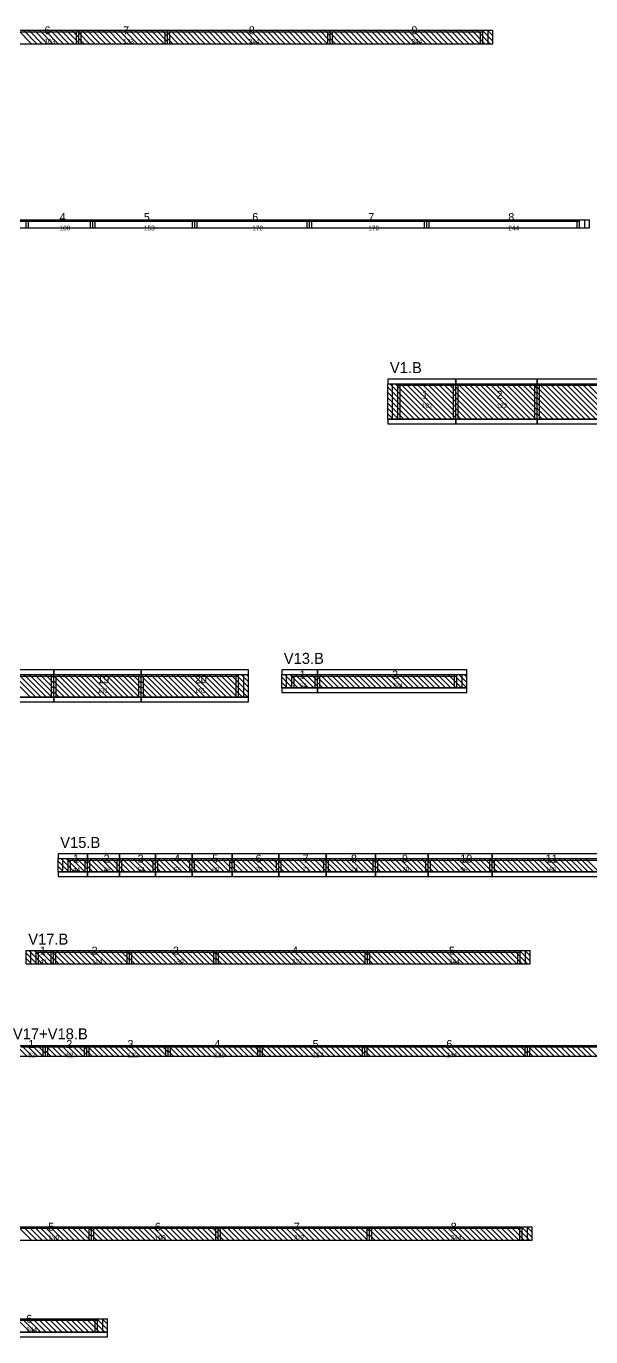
# Model space of a CAD drawing. Header units: metres. Extents: x -10 to 74425, y -2037 to 26.
# Drawn here: x 40614 to 41461, y -1981 to -16 of the extents above; entities that cross this region are included whole.
import ezdxf

# ---------------------------------------------------------------- set-up
doc = ezdxf.new("R2010")
doc.units = ezdxf.units.M
doc.layers.add('VIGAS', color=7, linetype='Continuous')

msp = doc.modelspace()

# ---------------------------------------------------------------- linework, layer by layer
at = {"layer": 'VIGAS'}
for p, q in [((40590.3, -22), (40693.2, -22)), ((40590.3, -24.2), (40693.2, -24.2)), ((40622.3, -42), (40602.3, -22)), ((40630.3, -42), (40610.3, -22)), ((40638.3, -42), (40618.3, -22)), ((40646.3, -42), (40626.3, -22)), ((40654.3, -42), (40634.3, -22)), ((40662.3, -42), (40642.3, -22)), ((40670.3, -42), (40650.3, -22)), ((40678.3, -42), (40658.3, -22)), ((40686.3, -42), (40666.3, -22)), ((40693.2, -40.9), (40674.3, -22)), ((40693.2, -32.9), (40682.3, -22)), ((40689.7, -42), (40689.7, -24.2)), ((40693.2, -24.9), (40690.3, -22)), ((40693.2, -42), (40693.2, -22)), ((40693.2, -42), (40693.2, -22)), ((40693.2, -22), (40826.2, -22)), ((40693.2, -42), (40693.2, -22)), ((40693.2, -42), (40693.2, -22)), ((40693.2, -42), (40693.2, -22)), ((40693.2, -24.2), (40826.2, -24.2)), ((40709.2, -42), (40693.2, -26)), ((40701.2, -42), (40693.2, -34)), ((40696.7, -42), (40696.7, -24.2)), ((40717.2, -42), (40697.2, -22)), ((40725.2, -42), (40705.2, -22)), ((40733.2, -42), (40713.2, -22)), ((40741.2, -42), (40721.2, -22)), ((40749.2, -42), (40729.2, -22)), ((40757.2, -42), (40737.2, -22)), ((40765.2, -42), (40745.2, -22)), ((40773.2, -42), (40753.2, -22)), ((40781.2, -42), (40761.2, -22)), ((40789.2, -42), (40769.2, -22)), ((40797.2, -42), (40777.2, -22)), ((40805.2, -42), (40785.2, -22)), ((40813.2, -42), (40793.2, -22)), ((40821.2, -42), (40801.2, -22)), ((40826.2, -39), (40809.2, -22)), ((40826.2, -31), (40817.2, -22)), ((40822.7, -42), (40822.7, -24.2)), ((40826.2, -23), (40825.2, -22)), ((40826.2, -42), (40826.2, -22)), ((40826.2, -42), (40826.2, -22)), ((40826.2, -22), (41070.2, -22)), ((40826.2, -42), (40826.2, -22)), ((40826.2, -42), (40826.2, -22)), ((40826.2, -42), (40826.2, -22)), ((40826.2, -24.2), (41070.2, -24.2)), ((40842.2, -42), (40826.2, -26)), ((40834.2, -42), (40826.2, -34)), ((40829.7, -42), (40829.7, -24.2)), ((40850.2, -42), (40830.2, -22)), ((40858.2, -42), (40838.2, -22)), ((40866.2, -42), (40846.2, -22)), ((40874.2, -42), (40854.2, -22)), ((40882.2, -42), (40862.2, -22)), ((40890.2, -42), (40870.2, -22)), ((40898.2, -42), (40878.2, -22)), ((40906.2, -42), (40886.2, -22)), ((40914.2, -42), (40894.2, -22)), ((40922.2, -42), (40902.2, -22)), ((40930.2, -42), (40910.2, -22)), ((40938.2, -42), (40918.2, -22)), ((40946.2, -42), (40926.2, -22)), ((40954.2, -42), (40934.2, -22)), ((40962.2, -42), (40942.2, -22)), ((40970.2, -42), (40950.2, -22)), ((40978.2, -42), (40958.2, -22)), ((40986.2, -42), (40966.2, -22)), ((40994.2, -42), (40974.2, -22)), ((41002.2, -42), (40982.2, -22)), ((41010.2, -42), (40990.2, -22)), ((41018.2, -42), (40998.2, -22)), ((41026.2, -42), (41006.2, -22)), ((41034.2, -42), (41014.2, -22)), ((41042.2, -42), (41022.2, -22)), ((41050.2, -42), (41030.2, -22)), ((41058.2, -42), (41038.2, -22)), ((41066.2, -42), (41046.2, -22)), ((41070.2, -38), (41054.2, -22)), ((41070.2, -30), (41062.2, -22)), ((41066.7, -42), (41066.7, -24.2)), ((41070.2, -42), (41070.2, -22)), ((41070.2, -42), (41070.2, -22)), ((41070.2, -22), (41314.2, -22)), ((41070.2, -42), (41070.2, -22)), ((41070.2, -42), (41070.2, -22)), ((41070.2, -42), (41070.2, -22)), ((41070.2, -22), (41070.2, -22)), ((41070.2, -24.2), (41299.2, -24.2)), ((41086.2, -42), (41070.2, -26)), ((41078.2, -42), (41070.2, -34)), ((41073.7, -42), (41073.7, -24.2)), ((41094.2, -42), (41074.2, -22)), ((41102.2, -42), (41082.2, -22)), ((41110.2, -42), (41090.2, -22)), ((41118.2, -42), (41098.2, -22)), ((41126.2, -42), (41106.2, -22)), ((41134.2, -42), (41114.2, -22)), ((41142.2, -42), (41122.2, -22)), ((41150.2, -42), (41130.2, -22)), ((41158.2, -42), (41138.2, -22)), ((41166.2, -42), (41146.2, -22)), ((41174.2, -42), (41154.2, -22)), ((41182.2, -42), (41162.2, -22)), ((41190.2, -42), (41170.2, -22)), ((41198.2, -42), (41178.2, -22)), ((41206.2, -42), (41186.2, -22)), ((41214.2, -42), (41194.2, -22)), ((41222.2, -42), (41202.2, -22)), ((41230.2, -42), (41210.2, -22)), ((41238.2, -42), (41218.2, -22)), ((41246.2, -42), (41226.2, -22)), ((41254.2, -42), (41234.2, -22)), ((41262.2, -42), (41242.2, -22)), ((41270.2, -42), (41250.2, -22)), ((41278.2, -42), (41258.2, -22)), ((41286.2, -42), (41266.2, -22)), ((41294.2, -42), (41274.2, -22)), ((41302.2, -42), (41282.2, -22)), ((41310.2, -42), (41290.2, -22)), ((41295.7, -42), (41295.7, -24.2)), ((41314.2, -38), (41298.2, -22)), ((41299.2, -42), (41299.2, -22)), ((41314.2, -30), (41306.2, -22)), ((41307.2, -42), (41307.2, -22)), ((41314.2, -42), (41314.2, -22)), ((41314.2, -22), (41314.2, -22)), ((40590.3, -42), (40693.2, -42)), ((40689.7, -42), (40693.2, -42)), ((40693.2, -42), (40826.2, -42)), ((40693.2, -42), (40696.7, -42)), ((40693.2, -42), (40693.2, -42)), ((40822.7, -42), (40826.2, -42)), ((40826.2, -42), (41070.2, -42)), ((40826.2, -42), (40829.7, -42)), ((40826.2, -42), (40826.2, -42)), ((41066.7, -42), (41070.2, -42)), ((41070.2, -42), (41314.2, -42)), ((41070.2, -42), (41073.7, -42)), ((41070.2, -42), (41070.2, -42)), ((41295.7, -42), (41299.2, -42)), ((40526.4, -306), (40614.4, -306)), ((40526.4, -308.2), (40614.4, -308.2)), ((40614.4, -318), (40614.4, -306)), ((40614.4, -318), (40614.4, -306)), ((40614.4, -306), (40714.4, -306)), ((40614.4, -318), (40614.4, -306)), ((40614.4, -318), (40614.4, -306)), ((40614.4, -318), (40614.4, -306)), ((40614.4, -308.2), (40714.4, -308.2)), ((40617.9, -318), (40617.9, -308.2)), ((40710.9, -318), (40710.9, -308.2)), ((40714.4, -318), (40714.4, -306)), ((40714.4, -318), (40714.4, -306)), ((40714.4, -306), (40867.4, -306)), ((40714.4, -318), (40714.4, -306)), ((40714.4, -318), (40714.4, -306)), ((40714.4, -318), (40714.4, -306)), ((40714.4, -308.2), (40867.4, -308.2)), ((40717.9, -318), (40717.9, -308.2)), ((40863.9, -318), (40863.9, -308.2)), ((40867.4, -318), (40867.4, -306)), ((40867.4, -318), (40867.4, -306)), ((40867.4, -306), (41039.4, -306)), ((40867.4, -318), (40867.4, -306)), ((40867.4, -318), (40867.4, -306)), ((40867.4, -318), (40867.4, -306)), ((40867.4, -308.2), (41039.4, -308.2)), ((40870.9, -318), (40870.9, -308.2)), ((41035.9, -318), (41035.9, -308.2)), ((41039.4, -318), (41039.4, -306)), ((41039.4, -318), (41039.4, -306)), ((41039.4, -306), (41215.4, -306)), ((41039.4, -318), (41039.4, -306)), ((41039.4, -318), (41039.4, -306)), ((41039.4, -318), (41039.4, -306)), ((41039.4, -308.2), (41215.4, -308.2)), ((41042.9, -318), (41042.9, -308.2)), ((41211.9, -318), (41211.9, -308.2)), ((41215.4, -318), (41215.4, -306)), ((41215.4, -318), (41215.4, -306)), ((41215.4, -306), (41459.4, -306)), ((41215.4, -318), (41215.4, -306)), ((41215.4, -318), (41215.4, -306)), ((41215.4, -318), (41215.4, -306)), ((41215.4, -308.2), (41444.4, -308.2)), ((41218.9, -318), (41218.9, -308.2)), ((41440.9, -318), (41440.9, -308.2)), ((41444.4, -318), (41444.4, -306)), ((41452.4, -318), (41452.4, -306)), ((41459.4, -318), (41459.4, -306)), ((40526.4, -318), (40614.4, -318)), ((40610.9, -318), (40614.4, -318)), ((40614.4, -318), (40714.4, -318)), ((40614.4, -318), (40617.9, -318)), ((40710.9, -318), (40714.4, -318)), ((40714.4, -318), (40867.4, -318)), ((40714.4, -318), (40717.9, -318)), ((40863.9, -318), (40867.4, -318)), ((40867.4, -318), (41039.4, -318)), ((40867.4, -318), (40870.9, -318)), ((41035.9, -318), (41039.4, -318)), ((41039.4, -318), (41215.4, -318)), ((41039.4, -318), (41042.9, -318)), ((41211.9, -318), (41215.4, -318)), ((41215.4, -318), (41459.4, -318)), ((41215.4, -318), (41218.9, -318)), ((41440.9, -318), (41444.4, -318)), ((41156.8, -552), (41258.8, -552)), ((41156.8, -605), (41156.8, -552)), ((41204.8, -605), (41156.8, -557)), ((41196.8, -605), (41156.8, -565)), ((41212.8, -605), (41159.8, -552)), ((41163.8, -605), (41163.8, -552)), ((41220.8, -605), (41167.8, -552)), ((41171.8, -605), (41171.8, -552)), ((41171.8, -554.2), (41258.8, -554.2)), ((41175.3, -605), (41175.3, -554.2)), ((41228.8, -605), (41175.8, -552)), ((41236.8, -605), (41183.8, -552)), ((41244.8, -605), (41191.8, -552)), ((41252.8, -605), (41199.8, -552)), ((41258.8, -603), (41207.8, -552)), ((41258.8, -595), (41215.8, -552)), ((41258.8, -587), (41223.8, -552)), ((41258.8, -579), (41231.8, -552)), ((41258.8, -571), (41239.8, -552)), ((41258.8, -563), (41247.8, -552)), ((41255.3, -605), (41255.3, -554.2)), ((41258.8, -555), (41255.8, -552)), ((41258.8, -605), (41258.8, -552)), ((41258.8, -605), (41258.8, -552)), ((41258.8, -552), (41380.8, -552)), ((41258.8, -605), (41258.8, -552)), ((41258.8, -605), (41258.8, -552)), ((41258.8, -605), (41258.8, -552)), ((41258.8, -554.2), (41380.8, -554.2)), ((41306.8, -605), (41258.8, -557)), ((41298.8, -605), (41258.8, -565)), ((41314.8, -605), (41261.8, -552)), ((41262.3, -605), (41262.3, -554.2)), ((41322.8, -605), (41269.8, -552)), ((41330.8, -605), (41277.8, -552)), ((41338.8, -605), (41285.8, -552)), ((41346.8, -605), (41293.8, -552)), ((41354.8, -605), (41301.8, -552)), ((41362.8, -605), (41309.8, -552)), ((41370.8, -605), (41317.8, -552)), ((41378.8, -605), (41325.8, -552)), ((41380.8, -599), (41333.8, -552)), ((41380.8, -591), (41341.8, -552)), ((41380.8, -583), (41349.8, -552)), ((41380.8, -575), (41357.8, -552)), ((41380.8, -567), (41365.8, -552)), ((41380.8, -559), (41373.8, -552)), ((41377.3, -605), (41377.3, -554.2)), ((41380.8, -605), (41380.8, -552)), ((41380.8, -605), (41380.8, -552)), ((41380.8, -552), (41600.8, -552)), ((41380.8, -605), (41380.8, -552)), ((41380.8, -605), (41380.8, -552)), ((41380.8, -605), (41380.8, -552)), ((41380.8, -554.2), (41600.8, -554.2)), ((41428.8, -605), (41380.8, -557)), ((41420.8, -605), (41380.8, -565)), ((41436.8, -605), (41383.8, -552)), ((41384.3, -605), (41384.3, -554.2)), ((41444.8, -605), (41391.8, -552)), ((41452.8, -605), (41399.8, -552)), ((41460.8, -605), (41407.8, -552)), ((41468.8, -605), (41415.8, -552)), ((41476.8, -605), (41423.8, -552)), ((41484.8, -605), (41431.8, -552)), ((41492.8, -605), (41439.8, -552)), ((41500.8, -605), (41447.8, -552)), ((41508.8, -605), (41455.8, -552)), ((41188.8, -605), (41156.8, -573)), ((41180.8, -605), (41156.8, -581)), ((41172.8, -605), (41156.8, -589)), ((41290.8, -605), (41258.8, -573)), ((41282.8, -605), (41258.8, -581)), ((41274.8, -605), (41258.8, -589)), ((41412.8, -605), (41380.8, -573)), ((41404.8, -605), (41380.8, -581)), ((41396.8, -605), (41380.8, -589)), ((41164.8, -605), (41156.8, -597)), ((41156.8, -605), (41258.8, -605)), ((41156.8, -605), (41156.8, -605)), ((41171.8, -605), (41175.3, -605)), ((41255.3, -605), (41258.8, -605)), ((41266.8, -605), (41258.8, -597)), ((41258.8, -605), (41380.8, -605)), ((41258.8, -605), (41262.3, -605)), ((41258.8, -605), (41258.8, -605)), ((41377.3, -605), (41380.8, -605)), ((41388.8, -605), (41380.8, -597)), ((41380.8, -605), (41600.8, -605)), ((41380.8, -605), (41384.3, -605)), ((41380.8, -605), (41380.8, -605)), ((40524.7, -988), (40655.7, -988)), ((40524.7, -990.2), (40655.7, -990.2)), ((40620.7, -1022), (40586.7, -988)), ((40628.7, -1022), (40594.7, -988)), ((40636.7, -1022), (40602.7, -988)), ((40644.7, -1022), (40610.7, -988)), ((40652.7, -1022), (40618.7, -988)), ((40655.7, -1017), (40626.7, -988)), ((40655.7, -1009), (40634.7, -988)), ((40655.7, -1001), (40642.7, -988)), ((40655.7, -993), (40650.7, -988)), ((40652.2, -1022), (40652.2, -990.2)), ((40655.7, -1022), (40655.7, -988)), ((40655.7, -1022), (40655.7, -988)), ((40655.7, -988), (40786.7, -988)), ((40655.7, -1022), (40655.7, -988)), ((40655.7, -1022), (40655.7, -988)), ((40655.7, -1022), (40655.7, -988)), ((40687.7, -1022), (40655.7, -990)), ((40655.7, -990.2), (40786.7, -990.2)), ((40679.7, -1022), (40655.7, -998)), ((40659.2, -1022), (40659.2, -990.2)), ((40695.7, -1022), (40661.7, -988)), ((40703.7, -1022), (40669.7, -988)), ((40711.7, -1022), (40677.7, -988)), ((40719.7, -1022), (40685.7, -988)), ((40727.7, -1022), (40693.7, -988)), ((40735.7, -1022), (40701.7, -988)), ((40743.7, -1022), (40709.7, -988)), ((40751.7, -1022), (40717.7, -988)), ((40759.7, -1022), (40725.7, -988)), ((40767.7, -1022), (40733.7, -988)), ((40775.7, -1022), (40741.7, -988)), ((40783.7, -1022), (40749.7, -988)), ((40786.7, -1017), (40757.7, -988)), ((40786.7, -1009), (40765.7, -988)), ((40786.7, -1001), (40773.7, -988)), ((40786.7, -993), (40781.7, -988)), ((40783.2, -1022), (40783.2, -990.2)), ((40786.7, -1022), (40786.7, -988)), ((40786.7, -1022), (40786.7, -988)), ((40786.7, -988), (40947.7, -988)), ((40786.7, -1022), (40786.7, -988)), ((40786.7, -1022), (40786.7, -988)), ((40786.7, -1022), (40786.7, -988)), ((40818.7, -1022), (40786.7, -990)), ((40786.7, -990.2), (40932.7, -990.2)), ((40810.7, -1022), (40786.7, -998)), ((40790.2, -1022), (40790.2, -990.2)), ((40826.7, -1022), (40792.7, -988)), ((40834.7, -1022), (40800.7, -988)), ((40842.7, -1022), (40808.7, -988)), ((40850.7, -1022), (40816.7, -988)), ((40858.7, -1022), (40824.7, -988)), ((40866.7, -1022), (40832.7, -988)), ((40874.7, -1022), (40840.7, -988)), ((40882.7, -1022), (40848.7, -988)), ((40890.7, -1022), (40856.7, -988)), ((40898.7, -1022), (40864.7, -988)), ((40906.7, -1022), (40872.7, -988)), ((40914.7, -1022), (40880.7, -988)), ((40922.7, -1022), (40888.7, -988)), ((40930.7, -1022), (40896.7, -988)), ((40938.7, -1022), (40904.7, -988)), ((40946.7, -1022), (40912.7, -988)), ((40947.7, -1015), (40920.7, -988)), ((40947.7, -1007), (40928.7, -988)), ((40929.2, -1022), (40929.2, -990.2)), ((40932.7, -1022), (40932.7, -988)), ((40947.7, -999), (40936.7, -988)), ((40940.7, -1022), (40940.7, -988)), ((40947.7, -991), (40944.7, -988)), ((40947.7, -1022), (40947.7, -988)), ((40997.7, -988), (41051.2, -988)), ((40997.7, -1008), (40997.7, -988)), ((41013.7, -1008), (40997.7, -992)), ((41005.7, -1008), (40997.7, -1000)), ((41021.7, -1008), (41001.7, -988)), ((41004.7, -1008), (41004.7, -988)), ((41029.7, -1008), (41009.7, -988)), ((41012.7, -1008), (41012.7, -988)), ((41012.7, -990.2), (41051.2, -990.2)), ((41016.2, -1008), (41016.2, -990.2)), ((41037.7, -1008), (41017.7, -988)), ((41045.7, -1008), (41025.7, -988)), ((41051.2, -1005.5), (41033.7, -988)), ((41051.2, -997.5), (41041.7, -988)), ((41047.7, -1008), (41047.7, -990.2)), ((41051.2, -989.5), (41049.7, -988)), ((41051.2, -1008), (41051.2, -988)), ((41051.2, -1008), (41051.2, -988)), ((41051.2, -988), (41275.2, -988)), ((41051.2, -1008), (41051.2, -988)), ((41051.2, -1008), (41051.2, -988)), ((41051.2, -1008), (41051.2, -988)), ((41051.2, -990.2), (41260.2, -990.2)), ((41067.2, -1008), (41051.2, -992)), ((41059.2, -1008), (41051.2, -1000)), ((41054.7, -1008), (41054.7, -990.2)), ((41075.2, -1008), (41055.2, -988)), ((41083.2, -1008), (41063.2, -988)), ((41091.2, -1008), (41071.2, -988)), ((41099.2, -1008), (41079.2, -988)), ((41107.2, -1008), (41087.2, -988)), ((41115.2, -1008), (41095.2, -988)), ((41123.2, -1008), (41103.2, -988)), ((41131.2, -1008), (41111.2, -988)), ((41139.2, -1008), (41119.2, -988)), ((41147.2, -1008), (41127.2, -988)), ((41155.2, -1008), (41135.2, -988)), ((41163.2, -1008), (41143.2, -988)), ((41171.2, -1008), (41151.2, -988)), ((41179.2, -1008), (41159.2, -988)), ((41187.2, -1008), (41167.2, -988)), ((41195.2, -1008), (41175.2, -988)), ((41203.2, -1008), (41183.2, -988)), ((41211.2, -1008), (41191.2, -988)), ((41219.2, -1008), (41199.2, -988)), ((41227.2, -1008), (41207.2, -988)), ((41235.2, -1008), (41215.2, -988)), ((41243.2, -1008), (41223.2, -988)), ((41251.2, -1008), (41231.2, -988)), ((41259.2, -1008), (41239.2, -988)), ((41267.2, -1008), (41247.2, -988)), ((41275.2, -1008), (41255.2, -988)), ((41256.7, -1008), (41256.7, -990.2)), ((41260.2, -1008), (41260.2, -988)), ((41275.2, -1000), (41263.2, -988)), ((41268.2, -1008), (41268.2, -988)), ((41275.2, -992), (41271.2, -988)), ((41275.2, -1008), (41275.2, -988)), ((40671.7, -1022), (40655.7, -1006)), ((40663.7, -1022), (40655.7, -1014)), ((40802.7, -1022), (40786.7, -1006)), ((40794.7, -1022), (40786.7, -1014)), ((40997.7, -1008), (41051.2, -1008)), ((40997.7, -1008), (40997.7, -1008)), ((41012.7, -1008), (41016.2, -1008)), ((41047.7, -1008), (41051.2, -1008)), ((41051.2, -1008), (41275.2, -1008)), ((41051.2, -1008), (41054.7, -1008)), ((41051.2, -1008), (41051.2, -1008)), ((41256.7, -1008), (41260.2, -1008)), ((40524.7, -1022), (40655.7, -1022)), ((40652.2, -1022), (40655.7, -1022)), ((40655.7, -1022), (40786.7, -1022)), ((40655.7, -1022), (40659.2, -1022)), ((40655.7, -1022), (40655.7, -1022)), ((40783.2, -1022), (40786.7, -1022)), ((40786.7, -1022), (40947.7, -1022)), ((40786.7, -1022), (40790.2, -1022)), ((40786.7, -1022), (40786.7, -1022)), ((40929.2, -1022), (40932.7, -1022)), ((40662.4, -1264), (40706.4, -1264)), ((40662.4, -1284), (40662.4, -1264)), ((40678.4, -1284), (40662.4, -1268)), ((40670.4, -1284), (40662.4, -1276)), ((40686.4, -1284), (40666.4, -1264)), ((40669.4, -1284), (40669.4, -1264)), ((40694.4, -1284), (40674.4, -1264)), ((40677.4, -1284), (40677.4, -1264)), ((40677.4, -1266.2), (40706.4, -1266.2)), ((40680.9, -1284), (40680.9, -1266.2)), ((40702.4, -1284), (40682.4, -1264)), ((40706.4, -1280), (40690.4, -1264)), ((40706.4, -1272), (40698.4, -1264)), ((40702.9, -1284), (40702.9, -1266.2)), ((40706.4, -1284), (40706.4, -1264)), ((40706.4, -1284), (40706.4, -1264)), ((40706.4, -1264), (40754.4, -1264)), ((40706.4, -1284), (40706.4, -1264)), ((40706.4, -1284), (40706.4, -1264)), ((40706.4, -1284), (40706.4, -1264)), ((40706.4, -1264), (40706.4, -1264)), ((40706.4, -1266.2), (40754.4, -1266.2)), ((40722.4, -1284), (40706.4, -1268)), ((40714.4, -1284), (40706.4, -1276)), ((40709.9, -1284), (40709.9, -1266.2)), ((40730.4, -1284), (40710.4, -1264)), ((40738.4, -1284), (40718.4, -1264)), ((40746.4, -1284), (40726.4, -1264)), ((40754.4, -1284), (40734.4, -1264)), ((40754.4, -1276), (40742.4, -1264)), ((40754.4, -1268), (40750.4, -1264)), ((40750.9, -1284), (40750.9, -1266.2)), ((40754.4, -1284), (40754.4, -1264)), ((40754.4, -1284), (40754.4, -1264)), ((40754.4, -1264), (40808.4, -1264)), ((40754.4, -1284), (40754.4, -1264)), ((40754.4, -1284), (40754.4, -1264)), ((40754.4, -1284), (40754.4, -1264)), ((40754.4, -1266.2), (40808.4, -1266.2)), ((40770.4, -1284), (40754.4, -1268)), ((40762.4, -1284), (40754.4, -1276)), ((40757.9, -1284), (40757.9, -1266.2)), ((40778.4, -1284), (40758.4, -1264)), ((40786.4, -1284), (40766.4, -1264)), ((40794.4, -1284), (40774.4, -1264)), ((40802.4, -1284), (40782.4, -1264)), ((40808.4, -1282), (40790.4, -1264)), ((40808.4, -1274), (40798.4, -1264)), ((40804.9, -1284), (40804.9, -1266.2)), ((40808.4, -1266), (40806.4, -1264)), ((40808.4, -1284), (40808.4, -1264)), ((40808.4, -1284), (40808.4, -1264)), ((40808.4, -1264), (40863.4, -1264)), ((40808.4, -1284), (40808.4, -1264)), ((40808.4, -1284), (40808.4, -1264)), ((40808.4, -1284), (40808.4, -1264)), ((40808.4, -1266.2), (40863.4, -1266.2)), ((40824.4, -1284), (40808.4, -1268)), ((40816.4, -1284), (40808.4, -1276)), ((40811.9, -1284), (40811.9, -1266.2)), ((40832.4, -1284), (40812.4, -1264)), ((40840.4, -1284), (40820.4, -1264)), ((40848.4, -1284), (40828.4, -1264)), ((40856.4, -1284), (40836.4, -1264)), ((40863.4, -1283), (40844.4, -1264)), ((40863.4, -1275), (40852.4, -1264)), ((40859.9, -1284), (40859.9, -1266.2)), ((40863.4, -1267), (40860.4, -1264)), ((40863.4, -1284), (40863.4, -1264)), ((40863.4, -1284), (40863.4, -1264)), ((40863.4, -1264), (40923.4, -1264)), ((40863.4, -1284), (40863.4, -1264)), ((40863.4, -1284), (40863.4, -1264)), ((40863.4, -1284), (40863.4, -1264)), ((40863.4, -1266.2), (40923.4, -1266.2)), ((40879.4, -1284), (40863.4, -1268)), ((40871.4, -1284), (40863.4, -1276)), ((40866.9, -1284), (40866.9, -1266.2)), ((40887.4, -1284), (40867.4, -1264)), ((40895.4, -1284), (40875.4, -1264)), ((40903.4, -1284), (40883.4, -1264)), ((40911.4, -1284), (40891.4, -1264)), ((40919.4, -1284), (40899.4, -1264)), ((40923.4, -1280), (40907.4, -1264)), ((40923.4, -1272), (40915.4, -1264)), ((40919.9, -1284), (40919.9, -1266.2)), ((40923.4, -1284), (40923.4, -1264)), ((40923.4, -1284), (40923.4, -1264)), ((40923.4, -1264), (40993.4, -1264)), ((40923.4, -1284), (40923.4, -1264)), ((40923.4, -1284), (40923.4, -1264)), ((40923.4, -1284), (40923.4, -1264)), ((40923.4, -1264), (40923.4, -1264)), ((40923.4, -1266.2), (40993.4, -1266.2)), ((40939.4, -1284), (40923.4, -1268)), ((40931.4, -1284), (40923.4, -1276)), ((40926.9, -1284), (40926.9, -1266.2)), ((40947.4, -1284), (40927.4, -1264)), ((40955.4, -1284), (40935.4, -1264)), ((40963.4, -1284), (40943.4, -1264)), ((40971.4, -1284), (40951.4, -1264)), ((40979.4, -1284), (40959.4, -1264)), ((40987.4, -1284), (40967.4, -1264)), ((40993.4, -1282), (40975.4, -1264)), ((40993.4, -1274), (40983.4, -1264)), ((40989.9, -1284), (40989.9, -1266.2)), ((40993.4, -1266), (40991.4, -1264)), ((40993.4, -1284), (40993.4, -1264)), ((40993.4, -1284), (40993.4, -1264)), ((40993.4, -1264), (41064.4, -1264)), ((40993.4, -1284), (40993.4, -1264)), ((40993.4, -1284), (40993.4, -1264)), ((40993.4, -1284), (40993.4, -1264)), ((40993.4, -1266.2), (41064.4, -1266.2)), ((41009.4, -1284), (40993.4, -1268)), ((41001.4, -1284), (40993.4, -1276)), ((40996.9, -1284), (40996.9, -1266.2)), ((41017.4, -1284), (40997.4, -1264)), ((41025.4, -1284), (41005.4, -1264)), ((41033.4, -1284), (41013.4, -1264)), ((41041.4, -1284), (41021.4, -1264)), ((41049.4, -1284), (41029.4, -1264)), ((41057.4, -1284), (41037.4, -1264)), ((41064.4, -1283), (41045.4, -1264)), ((41064.4, -1275), (41053.4, -1264)), ((41060.9, -1284), (41060.9, -1266.2)), ((41064.4, -1267), (41061.4, -1264)), ((41064.4, -1284), (41064.4, -1264)), ((41064.4, -1284), (41064.4, -1264)), ((41064.4, -1264), (41138.4, -1264)), ((41064.4, -1284), (41064.4, -1264)), ((41064.4, -1284), (41064.4, -1264)), ((41064.4, -1284), (41064.4, -1264)), ((41064.4, -1266.2), (41138.4, -1266.2)), ((41080.4, -1284), (41064.4, -1268)), ((41072.4, -1284), (41064.4, -1276)), ((41067.9, -1284), (41067.9, -1266.2)), ((41088.4, -1284), (41068.4, -1264)), ((41096.4, -1284), (41076.4, -1264)), ((41104.4, -1284), (41084.4, -1264)), ((41112.4, -1284), (41092.4, -1264)), ((41120.4, -1284), (41100.4, -1264)), ((41128.4, -1284), (41108.4, -1264)), ((41136.4, -1284), (41116.4, -1264)), ((41138.4, -1278), (41124.4, -1264)), ((41138.4, -1270), (41132.4, -1264)), ((41134.9, -1284), (41134.9, -1266.2)), ((41138.4, -1284), (41138.4, -1264)), ((41138.4, -1284), (41138.4, -1264)), ((41138.4, -1264), (41217.4, -1264)), ((41138.4, -1284), (41138.4, -1264)), ((41138.4, -1284), (41138.4, -1264)), ((41138.4, -1284), (41138.4, -1264)), ((41138.4, -1266.2), (41217.4, -1266.2)), ((41154.4, -1284), (41138.4, -1268)), ((41146.4, -1284), (41138.4, -1276)), ((41141.9, -1284), (41141.9, -1266.2)), ((41162.4, -1284), (41142.4, -1264)), ((41170.4, -1284), (41150.4, -1264)), ((41178.4, -1284), (41158.4, -1264)), ((41186.4, -1284), (41166.4, -1264)), ((41194.4, -1284), (41174.4, -1264)), ((41202.4, -1284), (41182.4, -1264)), ((41210.4, -1284), (41190.4, -1264)), ((41217.4, -1283), (41198.4, -1264)), ((41217.4, -1275), (41206.4, -1264)), ((41213.9, -1284), (41213.9, -1266.2)), ((41217.4, -1267), (41214.4, -1264)), ((41217.4, -1284), (41217.4, -1264)), ((41217.4, -1284), (41217.4, -1264)), ((41217.4, -1264), (41313.4, -1264)), ((41217.4, -1284), (41217.4, -1264)), ((41217.4, -1284), (41217.4, -1264)), ((41217.4, -1284), (41217.4, -1264)), ((41217.4, -1266.2), (41313.4, -1266.2)), ((41233.4, -1284), (41217.4, -1268)), ((41225.4, -1284), (41217.4, -1276)), ((41220.9, -1284), (41220.9, -1266.2)), ((41241.4, -1284), (41221.4, -1264)), ((41249.4, -1284), (41229.4, -1264)), ((41257.4, -1284), (41237.4, -1264)), ((41265.4, -1284), (41245.4, -1264)), ((41273.4, -1284), (41253.4, -1264)), ((41281.4, -1284), (41261.4, -1264)), ((41289.4, -1284), (41269.4, -1264)), ((41297.4, -1284), (41277.4, -1264)), ((41305.4, -1284), (41285.4, -1264)), ((41313.4, -1284), (41293.4, -1264)), ((41313.4, -1276), (41301.4, -1264)), ((41313.4, -1268), (41309.4, -1264)), ((41309.9, -1284), (41309.9, -1266.2)), ((41313.4, -1284), (41313.4, -1264)), ((41313.4, -1284), (41313.4, -1264)), ((41313.4, -1264), (41473.4, -1264)), ((41313.4, -1284), (41313.4, -1264)), ((41313.4, -1284), (41313.4, -1264)), ((41313.4, -1284), (41313.4, -1264)), ((41313.4, -1266.2), (41473.4, -1266.2)), ((41329.4, -1284), (41313.4, -1268)), ((41321.4, -1284), (41313.4, -1276)), ((41316.9, -1284), (41316.9, -1266.2)), ((41337.4, -1284), (41317.4, -1264)), ((41345.4, -1284), (41325.4, -1264)), ((41353.4, -1284), (41333.4, -1264)), ((41361.4, -1284), (41341.4, -1264)), ((41369.4, -1284), (41349.4, -1264)), ((41377.4, -1284), (41357.4, -1264)), ((41385.4, -1284), (41365.4, -1264)), ((41393.4, -1284), (41373.4, -1264)), ((41401.4, -1284), (41381.4, -1264)), ((41409.4, -1284), (41389.4, -1264)), ((41417.4, -1284), (41397.4, -1264)), ((41425.4, -1284), (41405.4, -1264)), ((41433.4, -1284), (41413.4, -1264)), ((41441.4, -1284), (41421.4, -1264)), ((41449.4, -1284), (41429.4, -1264)), ((41457.4, -1284), (41437.4, -1264)), ((41465.4, -1284), (41445.4, -1264)), ((41473.4, -1284), (41453.4, -1264)), ((40662.4, -1284), (40706.4, -1284)), ((40662.4, -1284), (40662.4, -1284)), ((40677.4, -1284), (40680.9, -1284)), ((40702.9, -1284), (40706.4, -1284)), ((40706.4, -1284), (40754.4, -1284)), ((40706.4, -1284), (40709.9, -1284)), ((40706.4, -1284), (40706.4, -1284)), ((40750.9, -1284), (40754.4, -1284)), ((40754.4, -1284), (40808.4, -1284)), ((40754.4, -1284), (40757.9, -1284)), ((40754.4, -1284), (40754.4, -1284)), ((40804.9, -1284), (40808.4, -1284)), ((40808.4, -1284), (40863.4, -1284)), ((40808.4, -1284), (40811.9, -1284)), ((40808.4, -1284), (40808.4, -1284)), ((40859.9, -1284), (40863.4, -1284)), ((40863.4, -1284), (40923.4, -1284)), ((40863.4, -1284), (40866.9, -1284)), ((40863.4, -1284), (40863.4, -1284)), ((40919.9, -1284), (40923.4, -1284)), ((40923.4, -1284), (40993.4, -1284)), ((40923.4, -1284), (40926.9, -1284)), ((40923.4, -1284), (40923.4, -1284)), ((40989.9, -1284), (40993.4, -1284)), ((40993.4, -1284), (41064.4, -1284)), ((40993.4, -1284), (40996.9, -1284)), ((40993.4, -1284), (40993.4, -1284)), ((41060.9, -1284), (41064.4, -1284)), ((41064.4, -1284), (41138.4, -1284)), ((41064.4, -1284), (41067.9, -1284)), ((41064.4, -1284), (41064.4, -1284)), ((41134.9, -1284), (41138.4, -1284)), ((41138.4, -1284), (41217.4, -1284)), ((41138.4, -1284), (41141.9, -1284)), ((41138.4, -1284), (41138.4, -1284)), ((41213.9, -1284), (41217.4, -1284)), ((41217.4, -1284), (41313.4, -1284)), ((41217.4, -1284), (41220.9, -1284)), ((41217.4, -1284), (41217.4, -1284)), ((41309.9, -1284), (41313.4, -1284)), ((41313.4, -1284), (41473.4, -1284)), ((41313.4, -1284), (41316.9, -1284)), ((41313.4, -1284), (41313.4, -1284)), ((40614.4, -1402), (40655.4, -1402)), ((40614.4, -1422), (40614.4, -1402)), ((40630.4, -1422), (40614.4, -1406)), ((40622.4, -1422), (40614.4, -1414)), ((40638.4, -1422), (40618.4, -1402)), ((40621.4, -1422), (40621.4, -1402)), ((40646.4, -1422), (40626.4, -1402)), ((40629.4, -1422), (40629.4, -1402)), ((40629.4, -1404.2), (40655.4, -1404.2)), ((40632.9, -1422), (40632.9, -1404.2)), ((40654.4, -1422), (40634.4, -1402)), ((40655.4, -1415), (40642.4, -1402)), ((40655.4, -1407), (40650.4, -1402)), ((40651.9, -1422), (40651.9, -1404.2)), ((40655.4, -1422), (40655.4, -1402)), ((40655.4, -1422), (40655.4, -1402)), ((40655.4, -1402), (40769.4, -1402)), ((40655.4, -1422), (40655.4, -1402)), ((40655.4, -1422), (40655.4, -1402)), ((40655.4, -1422), (40655.4, -1402)), ((40655.4, -1404.2), (40769.4, -1404.2)), ((40671.4, -1422), (40655.4, -1406)), ((40663.4, -1422), (40655.4, -1414)), ((40658.9, -1422), (40658.9, -1404.2)), ((40679.4, -1422), (40659.4, -1402)), ((40687.4, -1422), (40667.4, -1402)), ((40695.4, -1422), (40675.4, -1402)), ((40703.4, -1422), (40683.4, -1402)), ((40711.4, -1422), (40691.4, -1402)), ((40719.4, -1422), (40699.4, -1402)), ((40727.4, -1422), (40707.4, -1402)), ((40735.4, -1422), (40715.4, -1402)), ((40743.4, -1422), (40723.4, -1402)), ((40751.4, -1422), (40731.4, -1402)), ((40759.4, -1422), (40739.4, -1402)), ((40767.4, -1422), (40747.4, -1402)), ((40769.4, -1416), (40755.4, -1402)), ((40769.4, -1408), (40763.4, -1402)), ((40765.9, -1422), (40765.9, -1404.2)), ((40769.4, -1422), (40769.4, -1402)), ((40769.4, -1422), (40769.4, -1402)), ((40769.4, -1402), (40899.4, -1402)), ((40769.4, -1422), (40769.4, -1402)), ((40769.4, -1422), (40769.4, -1402)), ((40769.4, -1422), (40769.4, -1402)), ((40769.4, -1404.2), (40899.4, -1404.2)), ((40785.4, -1422), (40769.4, -1406)), ((40777.4, -1422), (40769.4, -1414)), ((40772.9, -1422), (40772.9, -1404.2)), ((40793.4, -1422), (40773.4, -1402)), ((40801.4, -1422), (40781.4, -1402)), ((40809.4, -1422), (40789.4, -1402)), ((40817.4, -1422), (40797.4, -1402)), ((40825.4, -1422), (40805.4, -1402)), ((40833.4, -1422), (40813.4, -1402)), ((40841.4, -1422), (40821.4, -1402)), ((40849.4, -1422), (40829.4, -1402)), ((40857.4, -1422), (40837.4, -1402)), ((40865.4, -1422), (40845.4, -1402)), ((40873.4, -1422), (40853.4, -1402)), ((40881.4, -1422), (40861.4, -1402)), ((40889.4, -1422), (40869.4, -1402)), ((40897.4, -1422), (40877.4, -1402)), ((40899.4, -1416), (40885.4, -1402)), ((40899.4, -1408), (40893.4, -1402)), ((40895.9, -1422), (40895.9, -1404.2)), ((40899.4, -1422), (40899.4, -1402)), ((40899.4, -1422), (40899.4, -1402)), ((40899.4, -1402), (41126.4, -1402)), ((40899.4, -1422), (40899.4, -1402)), ((40899.4, -1422), (40899.4, -1402)), ((40899.4, -1422), (40899.4, -1402)), ((40899.4, -1404.2), (41126.4, -1404.2)), ((40915.4, -1422), (40899.4, -1406)), ((40907.4, -1422), (40899.4, -1414)), ((40902.9, -1422), (40902.9, -1404.2)), ((40923.4, -1422), (40903.4, -1402)), ((40931.4, -1422), (40911.4, -1402)), ((40939.4, -1422), (40919.4, -1402)), ((40947.4, -1422), (40927.4, -1402)), ((40955.4, -1422), (40935.4, -1402)), ((40963.4, -1422), (40943.4, -1402)), ((40971.4, -1422), (40951.4, -1402)), ((40979.4, -1422), (40959.4, -1402)), ((40987.4, -1422), (40967.4, -1402)), ((40995.4, -1422), (40975.4, -1402)), ((41003.4, -1422), (40983.4, -1402)), ((41011.4, -1422), (40991.4, -1402)), ((41019.4, -1422), (40999.4, -1402)), ((41027.4, -1422), (41007.4, -1402)), ((41035.4, -1422), (41015.4, -1402)), ((41043.4, -1422), (41023.4, -1402)), ((41051.4, -1422), (41031.4, -1402)), ((41059.4, -1422), (41039.4, -1402)), ((41067.4, -1422), (41047.4, -1402)), ((41075.4, -1422), (41055.4, -1402)), ((41083.4, -1422), (41063.4, -1402)), ((41091.4, -1422), (41071.4, -1402)), ((41099.4, -1422), (41079.4, -1402)), ((41107.4, -1422), (41087.4, -1402)), ((41115.4, -1422), (41095.4, -1402)), ((41123.4, -1422), (41103.4, -1402)), ((41126.4, -1417), (41111.4, -1402)), ((41126.4, -1409), (41119.4, -1402)), ((41122.9, -1422), (41122.9, -1404.2)), ((41126.4, -1422), (41126.4, -1402)), ((41126.4, -1422), (41126.4, -1402)), ((41126.4, -1402), (41370.4, -1402)), ((41126.4, -1422), (41126.4, -1402)), ((41126.4, -1422), (41126.4, -1402)), ((41126.4, -1422), (41126.4, -1402)), ((41126.4, -1404.2), (41355.4, -1404.2)), ((41142.4, -1422), (41126.4, -1406)), ((41134.4, -1422), (41126.4, -1414)), ((41129.9, -1422), (41129.9, -1404.2)), ((41150.4, -1422), (41130.4, -1402)), ((41158.4, -1422), (41138.4, -1402)), ((41166.4, -1422), (41146.4, -1402)), ((41174.4, -1422), (41154.4, -1402)), ((41182.4, -1422), (41162.4, -1402)), ((41190.4, -1422), (41170.4, -1402)), ((41198.4, -1422), (41178.4, -1402)), ((41206.4, -1422), (41186.4, -1402)), ((41214.4, -1422), (41194.4, -1402)), ((41222.4, -1422), (41202.4, -1402)), ((41230.4, -1422), (41210.4, -1402)), ((41238.4, -1422), (41218.4, -1402)), ((41246.4, -1422), (41226.4, -1402)), ((41254.4, -1422), (41234.4, -1402)), ((41262.4, -1422), (41242.4, -1402)), ((41270.4, -1422), (41250.4, -1402)), ((41278.4, -1422), (41258.4, -1402)), ((41286.4, -1422), (41266.4, -1402)), ((41294.4, -1422), (41274.4, -1402)), ((41302.4, -1422), (41282.4, -1402)), ((41310.4, -1422), (41290.4, -1402)), ((41318.4, -1422), (41298.4, -1402)), ((41326.4, -1422), (41306.4, -1402)), ((41334.4, -1422), (41314.4, -1402)), ((41342.4, -1422), (41322.4, -1402)), ((41350.4, -1422), (41330.4, -1402)), ((41358.4, -1422), (41338.4, -1402)), ((41366.4, -1422), (41346.4, -1402)), ((41351.9, -1422), (41351.9, -1404.2)), ((41370.4, -1418), (41354.4, -1402)), ((41355.4, -1422), (41355.4, -1402)), ((41370.4, -1410), (41362.4, -1402)), ((41363.4, -1422), (41363.4, -1402)), ((41370.4, -1422), (41370.4, -1402)), ((41370.4, -1402), (41370.4, -1402)), ((40614.4, -1422), (40655.4, -1422)), ((40614.4, -1422), (40614.4, -1422)), ((40629.4, -1422), (40632.9, -1422)), ((40651.9, -1422), (40655.4, -1422)), ((40655.4, -1422), (40769.4, -1422)), ((40655.4, -1422), (40658.9, -1422)), ((40655.4, -1422), (40655.4, -1422)), ((40765.9, -1422), (40769.4, -1422)), ((40769.4, -1422), (40899.4, -1422)), ((40769.4, -1422), (40772.9, -1422)), ((40769.4, -1422), (40769.4, -1422)), ((40895.9, -1422), (40899.4, -1422)), ((40899.4, -1422), (41126.4, -1422)), ((40899.4, -1422), (40902.9, -1422)), ((40899.4, -1422), (40899.4, -1422)), ((41122.9, -1422), (41126.4, -1422)), ((41126.4, -1422), (41370.4, -1422)), ((41126.4, -1422), (41129.9, -1422)), ((41126.4, -1422), (41126.4, -1422)), ((41351.9, -1422), (41355.4, -1422)), ((40591.4, -1544), (40643.4, -1544)), ((40615.4, -1560), (40599.4, -1544)), ((40606.4, -1546.2), (40643.4, -1546.2)), ((40623.4, -1560), (40607.4, -1544)), ((40631.4, -1560), (40615.4, -1544)), ((40639.4, -1560), (40623.4, -1544)), ((40643.4, -1556), (40631.4, -1544)), ((40643.4, -1548), (40639.4, -1544)), ((40639.9, -1560), (40639.9, -1546.2)), ((40643.4, -1560), (40643.4, -1544)), ((40643.4, -1560), (40643.4, -1544)), ((40643.4, -1544), (40705.4, -1544)), ((40643.4, -1560), (40643.4, -1544)), ((40643.4, -1560), (40643.4, -1544)), ((40643.4, -1560), (40643.4, -1544)), ((40659.4, -1560), (40643.4, -1544)), ((40643.4, -1546.2), (40705.4, -1546.2)), ((40651.4, -1560), (40643.4, -1552)), ((40646.9, -1560), (40646.9, -1546.2)), ((40667.4, -1560), (40651.4, -1544)), ((40675.4, -1560), (40659.4, -1544)), ((40683.4, -1560), (40667.4, -1544)), ((40691.4, -1560), (40675.4, -1544)), ((40699.4, -1560), (40683.4, -1544)), ((40705.4, -1558), (40691.4, -1544)), ((40705.4, -1550), (40699.4, -1544)), ((40701.9, -1560), (40701.9, -1546.2)), ((40705.4, -1560), (40705.4, -1544)), ((40705.4, -1560), (40705.4, -1544)), ((40705.4, -1544), (40827.4, -1544)), ((40705.4, -1560), (40705.4, -1544)), ((40705.4, -1560), (40705.4, -1544)), ((40705.4, -1560), (40705.4, -1544)), ((40721.4, -1560), (40705.4, -1544)), ((40705.4, -1546.2), (40827.4, -1546.2)), ((40713.4, -1560), (40705.4, -1552)), ((40708.9, -1560), (40708.9, -1546.2)), ((40729.4, -1560), (40713.4, -1544)), ((40737.4, -1560), (40721.4, -1544)), ((40745.4, -1560), (40729.4, -1544)), ((40753.4, -1560), (40737.4, -1544)), ((40761.4, -1560), (40745.4, -1544)), ((40769.4, -1560), (40753.4, -1544)), ((40777.4, -1560), (40761.4, -1544)), ((40785.4, -1560), (40769.4, -1544)), ((40793.4, -1560), (40777.4, -1544)), ((40801.4, -1560), (40785.4, -1544)), ((40809.4, -1560), (40793.4, -1544)), ((40817.4, -1560), (40801.4, -1544)), ((40825.4, -1560), (40809.4, -1544)), ((40827.4, -1554), (40817.4, -1544)), ((40823.9, -1560), (40823.9, -1546.2)), ((40827.4, -1546), (40825.4, -1544)), ((40827.4, -1560), (40827.4, -1544)), ((40827.4, -1560), (40827.4, -1544)), ((40827.4, -1544), (40965.4, -1544)), ((40827.4, -1560), (40827.4, -1544)), ((40827.4, -1560), (40827.4, -1544)), ((40827.4, -1560), (40827.4, -1544)), ((40843.4, -1560), (40827.4, -1544)), ((40827.4, -1546.2), (40965.4, -1546.2)), ((40835.4, -1560), (40827.4, -1552)), ((40830.9, -1560), (40830.9, -1546.2)), ((40851.4, -1560), (40835.4, -1544)), ((40859.4, -1560), (40843.4, -1544)), ((40867.4, -1560), (40851.4, -1544)), ((40875.4, -1560), (40859.4, -1544)), ((40883.4, -1560), (40867.4, -1544)), ((40891.4, -1560), (40875.4, -1544)), ((40899.4, -1560), (40883.4, -1544)), ((40907.4, -1560), (40891.4, -1544)), ((40915.4, -1560), (40899.4, -1544)), ((40923.4, -1560), (40907.4, -1544)), ((40931.4, -1560), (40915.4, -1544)), ((40939.4, -1560), (40923.4, -1544)), ((40947.4, -1560), (40931.4, -1544)), ((40955.4, -1560), (40939.4, -1544)), ((40963.4, -1560), (40947.4, -1544)), ((40965.4, -1554), (40955.4, -1544)), ((40961.9, -1560), (40961.9, -1546.2)), ((40965.4, -1546), (40963.4, -1544)), ((40965.4, -1560), (40965.4, -1544)), ((40965.4, -1560), (40965.4, -1544)), ((40965.4, -1544), (41122.4, -1544)), ((40965.4, -1560), (40965.4, -1544)), ((40965.4, -1560), (40965.4, -1544)), ((40965.4, -1560), (40965.4, -1544)), ((40981.4, -1560), (40965.4, -1544)), ((40965.4, -1546.2), (41122.4, -1546.2)), ((40973.4, -1560), (40965.4, -1552)), ((40968.9, -1560), (40968.9, -1546.2)), ((40989.4, -1560), (40973.4, -1544)), ((40997.4, -1560), (40981.4, -1544)), ((41005.4, -1560), (40989.4, -1544)), ((41013.4, -1560), (40997.4, -1544)), ((41021.4, -1560), (41005.4, -1544)), ((41029.4, -1560), (41013.4, -1544)), ((41037.4, -1560), (41021.4, -1544)), ((41045.4, -1560), (41029.4, -1544)), ((41053.4, -1560), (41037.4, -1544)), ((41061.4, -1560), (41045.4, -1544)), ((41069.4, -1560), (41053.4, -1544)), ((41077.4, -1560), (41061.4, -1544)), ((41085.4, -1560), (41069.4, -1544)), ((41093.4, -1560), (41077.4, -1544)), ((41101.4, -1560), (41085.4, -1544)), ((41109.4, -1560), (41093.4, -1544)), ((41117.4, -1560), (41101.4, -1544)), ((41122.4, -1557), (41109.4, -1544)), ((41122.4, -1549), (41117.4, -1544)), ((41118.9, -1560), (41118.9, -1546.2)), ((41122.4, -1560), (41122.4, -1544)), ((41122.4, -1560), (41122.4, -1544)), ((41122.4, -1544), (41366.4, -1544)), ((41122.4, -1560), (41122.4, -1544)), ((41122.4, -1560), (41122.4, -1544)), ((41122.4, -1560), (41122.4, -1544)), ((41138.4, -1560), (41122.4, -1544)), ((41122.4, -1546.2), (41366.4, -1546.2)), ((41130.4, -1560), (41122.4, -1552)), ((41125.9, -1560), (41125.9, -1546.2)), ((41146.4, -1560), (41130.4, -1544)), ((41154.4, -1560), (41138.4, -1544)), ((41162.4, -1560), (41146.4, -1544)), ((41170.4, -1560), (41154.4, -1544)), ((41178.4, -1560), (41162.4, -1544)), ((41186.4, -1560), (41170.4, -1544)), ((41194.4, -1560), (41178.4, -1544)), ((41202.4, -1560), (41186.4, -1544)), ((41210.4, -1560), (41194.4, -1544)), ((41218.4, -1560), (41202.4, -1544)), ((41226.4, -1560), (41210.4, -1544)), ((41234.4, -1560), (41218.4, -1544)), ((41242.4, -1560), (41226.4, -1544)), ((41250.4, -1560), (41234.4, -1544)), ((41258.4, -1560), (41242.4, -1544)), ((41266.4, -1560), (41250.4, -1544)), ((41274.4, -1560), (41258.4, -1544)), ((41282.4, -1560), (41266.4, -1544)), ((41290.4, -1560), (41274.4, -1544)), ((41298.4, -1560), (41282.4, -1544)), ((41306.4, -1560), (41290.4, -1544)), ((41314.4, -1560), (41298.4, -1544)), ((41322.4, -1560), (41306.4, -1544)), ((41330.4, -1560), (41314.4, -1544)), ((41338.4, -1560), (41322.4, -1544)), ((41346.4, -1560), (41330.4, -1544)), ((41354.4, -1560), (41338.4, -1544)), ((41362.4, -1560), (41346.4, -1544)), ((41366.4, -1556), (41354.4, -1544)), ((41366.4, -1548), (41362.4, -1544)), ((41362.9, -1560), (41362.9, -1546.2)), ((41366.4, -1560), (41366.4, -1544)), ((41366.4, -1560), (41366.4, -1544)), ((41366.4, -1544), (41610.4, -1544)), ((41366.4, -1560), (41366.4, -1544)), ((41366.4, -1560), (41366.4, -1544)), ((41366.4, -1560), (41366.4, -1544)), ((41382.4, -1560), (41366.4, -1544)), ((41366.4, -1546.2), (41610.4, -1546.2)), ((41374.4, -1560), (41366.4, -1552)), ((41369.9, -1560), (41369.9, -1546.2)), ((41390.4, -1560), (41374.4, -1544)), ((41398.4, -1560), (41382.4, -1544)), ((41406.4, -1560), (41390.4, -1544)), ((41414.4, -1560), (41398.4, -1544)), ((41422.4, -1560), (41406.4, -1544)), ((41430.4, -1560), (41414.4, -1544)), ((41438.4, -1560), (41422.4, -1544)), ((41446.4, -1560), (41430.4, -1544)), ((41454.4, -1560), (41438.4, -1544)), ((41462.4, -1560), (41446.4, -1544)), ((41470.4, -1560), (41454.4, -1544)), ((40591.4, -1560), (40643.4, -1560)), ((40639.9, -1560), (40643.4, -1560)), ((40643.4, -1560), (40705.4, -1560)), ((40643.4, -1560), (40646.9, -1560)), ((40643.4, -1560), (40643.4, -1560)), ((40701.9, -1560), (40705.4, -1560)), ((40705.4, -1560), (40827.4, -1560)), ((40705.4, -1560), (40708.9, -1560)), ((40705.4, -1560), (40705.4, -1560)), ((40823.9, -1560), (40827.4, -1560)), ((40827.4, -1560), (40965.4, -1560)), ((40827.4, -1560), (40830.9, -1560)), ((40827.4, -1560), (40827.4, -1560)), ((40961.9, -1560), (40965.4, -1560)), ((40965.4, -1560), (41122.4, -1560)), ((40965.4, -1560), (40968.9, -1560)), ((40965.4, -1560), (40965.4, -1560)), ((41118.9, -1560), (41122.4, -1560)), ((41122.4, -1560), (41366.4, -1560)), ((41122.4, -1560), (41125.9, -1560)), ((41122.4, -1560), (41122.4, -1560)), ((41362.9, -1560), (41366.4, -1560)), ((41366.4, -1560), (41610.4, -1560)), ((41366.4, -1560), (41369.9, -1560)), ((41366.4, -1560), (41366.4, -1560)), ((40582.3, -1816), (40712.3, -1816)), ((40582.3, -1818.2), (40712.3, -1818.2)), ((40622.3, -1836), (40602.3, -1816)), ((40630.3, -1836), (40610.3, -1816)), ((40638.3, -1836), (40618.3, -1816)), ((40646.3, -1836), (40626.3, -1816)), ((40654.3, -1836), (40634.3, -1816)), ((40662.3, -1836), (40642.3, -1816)), ((40670.3, -1836), (40650.3, -1816)), ((40678.3, -1836), (40658.3, -1816)), ((40686.3, -1836), (40666.3, -1816)), ((40694.3, -1836), (40674.3, -1816)), ((40702.3, -1836), (40682.3, -1816)), ((40710.3, -1836), (40690.3, -1816)), ((40712.3, -1830), (40698.3, -1816)), ((40712.3, -1822), (40706.3, -1816)), ((40708.8, -1836), (40708.8, -1818.2)), ((40712.3, -1836), (40712.3, -1816)), ((40712.3, -1836), (40712.3, -1816)), ((40712.3, -1816), (40902.3, -1816)), ((40712.3, -1836), (40712.3, -1816)), ((40712.3, -1836), (40712.3, -1816)), ((40712.3, -1836), (40712.3, -1816)), ((40712.3, -1818.2), (40902.3, -1818.2)), ((40728.3, -1836), (40712.3, -1820)), ((40715.8, -1836), (40715.8, -1818.2)), ((40736.3, -1836), (40716.3, -1816)), ((40744.3, -1836), (40724.3, -1816)), ((40752.3, -1836), (40732.3, -1816)), ((40760.3, -1836), (40740.3, -1816)), ((40768.3, -1836), (40748.3, -1816)), ((40776.3, -1836), (40756.3, -1816)), ((40784.3, -1836), (40764.3, -1816)), ((40792.3, -1836), (40772.3, -1816)), ((40800.3, -1836), (40780.3, -1816)), ((40808.3, -1836), (40788.3, -1816)), ((40816.3, -1836), (40796.3, -1816)), ((40824.3, -1836), (40804.3, -1816)), ((40832.3, -1836), (40812.3, -1816)), ((40840.3, -1836), (40820.3, -1816)), ((40848.3, -1836), (40828.3, -1816)), ((40856.3, -1836), (40836.3, -1816)), ((40864.3, -1836), (40844.3, -1816)), ((40872.3, -1836), (40852.3, -1816)), ((40880.3, -1836), (40860.3, -1816)), ((40888.3, -1836), (40868.3, -1816)), ((40896.3, -1836), (40876.3, -1816)), ((40902.3, -1834), (40884.3, -1816)), ((40902.3, -1826), (40892.3, -1816)), ((40898.8, -1836), (40898.8, -1818.2)), ((40902.3, -1818), (40900.3, -1816)), ((40902.3, -1836), (40902.3, -1816)), ((40902.3, -1836), (40902.3, -1816)), ((40902.3, -1816), (41129, -1816)), ((40902.3, -1836), (40902.3, -1816)), ((40902.3, -1836), (40902.3, -1816)), ((40902.3, -1836), (40902.3, -1816)), ((40902.3, -1818.2), (41129, -1818.2)), ((40918.3, -1836), (40902.3, -1820)), ((40905.8, -1836), (40905.8, -1818.2)), ((40926.3, -1836), (40906.3, -1816)), ((40934.3, -1836), (40914.3, -1816)), ((40942.3, -1836), (40922.3, -1816)), ((40950.3, -1836), (40930.3, -1816)), ((40958.3, -1836), (40938.3, -1816)), ((40966.3, -1836), (40946.3, -1816)), ((40974.3, -1836), (40954.3, -1816)), ((40982.3, -1836), (40962.3, -1816)), ((40990.3, -1836), (40970.3, -1816)), ((40998.3, -1836), (40978.3, -1816)), ((41006.3, -1836), (40986.3, -1816)), ((41014.3, -1836), (40994.3, -1816)), ((41022.3, -1836), (41002.3, -1816)), ((41030.3, -1836), (41010.3, -1816)), ((41038.3, -1836), (41018.3, -1816)), ((41046.3, -1836), (41026.3, -1816)), ((41054.3, -1836), (41034.3, -1816)), ((41062.3, -1836), (41042.3, -1816)), ((41070.3, -1836), (41050.3, -1816)), ((41078.3, -1836), (41058.3, -1816)), ((41086.3, -1836), (41066.3, -1816)), ((41094.3, -1836), (41074.3, -1816)), ((41102.3, -1836), (41082.3, -1816)), ((41110.3, -1836), (41090.3, -1816)), ((41118.3, -1836), (41098.3, -1816)), ((41126.3, -1836), (41106.3, -1816)), ((41129, -1830.7), (41114.3, -1816)), ((41129, -1822.7), (41122.3, -1816)), ((41125.5, -1836), (41125.5, -1818.2)), ((41129, -1836), (41129, -1816)), ((41129, -1836), (41129, -1816)), ((41129, -1816), (41373, -1816)), ((41129, -1836), (41129, -1816)), ((41129, -1836), (41129, -1816)), ((41129, -1836), (41129, -1816)), ((41129, -1818.2), (41358, -1818.2)), ((41145, -1836), (41129, -1820)), ((41132.5, -1836), (41132.5, -1818.2)), ((41153, -1836), (41133, -1816)), ((41161, -1836), (41141, -1816)), ((41169, -1836), (41149, -1816)), ((41177, -1836), (41157, -1816)), ((41185, -1836), (41165, -1816)), ((41193, -1836), (41173, -1816)), ((41201, -1836), (41181, -1816)), ((41209, -1836), (41189, -1816)), ((41217, -1836), (41197, -1816)), ((41225, -1836), (41205, -1816)), ((41233, -1836), (41213, -1816)), ((41241, -1836), (41221, -1816)), ((41249, -1836), (41229, -1816)), ((41257, -1836), (41237, -1816)), ((41265, -1836), (41245, -1816)), ((41273, -1836), (41253, -1816)), ((41281, -1836), (41261, -1816)), ((41289, -1836), (41269, -1816)), ((41297, -1836), (41277, -1816)), ((41305, -1836), (41285, -1816)), ((41313, -1836), (41293, -1816)), ((41321, -1836), (41301, -1816)), ((41329, -1836), (41309, -1816)), ((41337, -1836), (41317, -1816)), ((41345, -1836), (41325, -1816)), ((41353, -1836), (41333, -1816)), ((41361, -1836), (41341, -1816)), ((41369, -1836), (41349, -1816)), ((41354.5, -1836), (41354.5, -1818.2)), ((41373, -1832), (41357, -1816)), ((41358, -1836), (41358, -1816)), ((41373, -1824), (41365, -1816)), ((41366, -1836), (41366, -1816)), ((41373, -1836), (41373, -1816)), ((41373, -1816), (41373, -1816)), ((40582.3, -1836), (40712.3, -1836)), ((40708.8, -1836), (40712.3, -1836)), ((40720.3, -1836), (40712.3, -1828)), ((40712.3, -1836), (40902.3, -1836)), ((40712.3, -1836), (40715.8, -1836)), ((40712.3, -1836), (40712.3, -1836)), ((40898.8, -1836), (40902.3, -1836)), ((40910.3, -1836), (40902.3, -1828)), ((40902.3, -1836), (41129, -1836)), ((40902.3, -1836), (40905.8, -1836)), ((40902.3, -1836), (40902.3, -1836)), ((41125.5, -1836), (41129, -1836)), ((41137, -1836), (41129, -1828)), ((41129, -1836), (41373, -1836)), ((41129, -1836), (41132.5, -1836)), ((41129, -1836), (41129, -1836)), ((41354.5, -1836), (41358, -1836)), ((40492.4, -1954), (40736.4, -1954)), ((40492.4, -1956.2), (40721.4, -1956.2)), ((40620.4, -1974), (40600.4, -1954)), ((40628.4, -1974), (40608.4, -1954)), ((40636.4, -1974), (40616.4, -1954)), ((40644.4, -1974), (40624.4, -1954)), ((40652.4, -1974), (40632.4, -1954)), ((40660.4, -1974), (40640.4, -1954)), ((40668.4, -1974), (40648.4, -1954)), ((40676.4, -1974), (40656.4, -1954)), ((40684.4, -1974), (40664.4, -1954)), ((40692.4, -1974), (40672.4, -1954)), ((40700.4, -1974), (40680.4, -1954)), ((40708.4, -1974), (40688.4, -1954)), ((40716.4, -1974), (40696.4, -1954)), ((40724.4, -1974), (40704.4, -1954)), ((40732.4, -1974), (40712.4, -1954)), ((40717.9, -1974), (40717.9, -1956.2)), ((40736.4, -1970), (40720.4, -1954)), ((40721.4, -1974), (40721.4, -1954)), ((40736.4, -1962), (40728.4, -1954)), ((40729.4, -1974), (40729.4, -1954)), ((40736.4, -1974), (40736.4, -1954)), ((40736.4, -1954), (40736.4, -1954)), ((40492.4, -1974), (40736.4, -1974)), ((40717.9, -1974), (40721.4, -1974))]:
    msp.add_line(p, q, dxfattribs=at)
for points in [[(41156.8, -552), (41258.8, -552), (41258.8, -545), (41156.8, -545)], [(41258.8, -552), (41380.8, -552), (41380.8, -545), (41258.8, -545)], [(41380.8, -552), (41600.8, -552), (41600.8, -545), (41380.8, -545)], [(41156.8, -612), (41258.8, -612), (41258.8, -605), (41156.8, -605)], [(41258.8, -612), (41380.8, -612), (41380.8, -605), (41258.8, -605)], [(41380.8, -612), (41600.8, -612), (41600.8, -605), (41380.8, -605)], [(40524.7, -988), (40655.7, -988), (40655.7, -981), (40524.7, -981)], [(40655.7, -988), (40786.7, -988), (40786.7, -981), (40655.7, -981)], [(40786.7, -988), (40947.7, -988), (40947.7, -981), (40786.7, -981)], [(40997.7, -988), (41051.2, -988), (41051.2, -981), (40997.7, -981)], [(41051.2, -988), (41275.2, -988), (41275.2, -981), (41051.2, -981)], [(40997.7, -1015), (41051.2, -1015), (41051.2, -1008), (40997.7, -1008)], [(41051.2, -1015), (41275.2, -1015), (41275.2, -1008), (41051.2, -1008)], [(40524.7, -1029), (40655.7, -1029), (40655.7, -1022), (40524.7, -1022)], [(40655.7, -1029), (40786.7, -1029), (40786.7, -1022), (40655.7, -1022)], [(40786.7, -1029), (40947.7, -1029), (40947.7, -1022), (40786.7, -1022)], [(40662.4, -1264), (40706.4, -1264), (40706.4, -1257), (40662.4, -1257)], [(40706.4, -1264), (40754.4, -1264), (40754.4, -1257), (40706.4, -1257)], [(40754.4, -1264), (40808.4, -1264), (40808.4, -1257), (40754.4, -1257)], [(40808.4, -1264), (40863.4, -1264), (40863.4, -1257), (40808.4, -1257)], [(40863.4, -1264), (40923.4, -1264), (40923.4, -1257), (40863.4, -1257)], [(40923.4, -1264), (40993.4, -1264), (40993.4, -1257), (40923.4, -1257)], [(40993.4, -1264), (41064.4, -1264), (41064.4, -1257), (40993.4, -1257)], [(41064.4, -1264), (41138.4, -1264), (41138.4, -1257), (41064.4, -1257)], [(41138.4, -1264), (41217.4, -1264), (41217.4, -1257), (41138.4, -1257)], [(41217.4, -1264), (41313.4, -1264), (41313.4, -1257), (41217.4, -1257)], [(41313.4, -1264), (41473.4, -1264), (41473.4, -1257), (41313.4, -1257)], [(40662.4, -1291), (40706.4, -1291), (40706.4, -1284), (40662.4, -1284)], [(40706.4, -1291), (40754.4, -1291), (40754.4, -1284), (40706.4, -1284)], [(40754.4, -1291), (40808.4, -1291), (40808.4, -1284), (40754.4, -1284)], [(40808.4, -1291), (40863.4, -1291), (40863.4, -1284), (40808.4, -1284)], [(40863.4, -1291), (40923.4, -1291), (40923.4, -1284), (40863.4, -1284)], [(40923.4, -1291), (40993.4, -1291), (40993.4, -1284), (40923.4, -1284)], [(40993.4, -1291), (41064.4, -1291), (41064.4, -1284), (40993.4, -1284)], [(41064.4, -1291), (41138.4, -1291), (41138.4, -1284), (41064.4, -1284)], [(41138.4, -1291), (41217.4, -1291), (41217.4, -1284), (41138.4, -1284)], [(41217.4, -1291), (41313.4, -1291), (41313.4, -1284), (41217.4, -1284)], [(41313.4, -1291), (41473.4, -1291), (41473.4, -1284), (41313.4, -1284)], [(40492.4, -1981), (40736.4, -1981), (40736.4, -1974), (40492.4, -1974)]]:
    msp.add_lwpolyline(points, close=True, dxfattribs=at)

# ---------------------------------------------------------------- texts
for s, height, p in [('6', 12, (40641.8, -28)), ('7', 12, (40759.7, -28)), ('8', 12, (40948.2, -28)), ('9', 12, (41192.2, -28)), ('103', 7, (40641.8, -42)), ('133', 7, (40759.7, -42)), ('244', 7, (40948.2, -42)), ('244', 7, (41192.2, -42)), ('4', 12, (40664.4, -308)), ('5', 12, (40790.9, -308)), ('6', 12, (40953.4, -308)), ('7', 12, (41127.4, -308)), ('8', 12, (41337.4, -308)), ('100', 7, (40664.4, -322)), ('153', 7, (40790.9, -322)), ('172', 7, (40953.4, -322)), ('176', 7, (41127.4, -322)), ('244', 7, (41337.4, -322)), ('V1.B', 16.5, (41159.8, -536)), ('1', 12, (41207.8, -574.5)), ('2', 12, (41319.8, -574.5)), ('102', 7, (41207.8, -588.5)), ('122', 7, (41319.8, -588.5)), ('V13.B', 16.5, (41000.7, -972)), ('1', 12, (41024.5, -994)), ('2', 12, (41163.2, -994)), ('19', 12, (40721.2, -1001)), ('20', 12, (40867.2, -1001)), ('54', 7, (41024.5, -1008)), ('224', 7, (41163.2, -1008)), ('131', 7, (40721.2, -1015)), ('161', 7, (40867.2, -1015)), ('V15.B', 16.5, (40665.4, -1248)), ('44', 7, (40684.4, -1284)), ('1', 12, (40684.4, -1270)), ('48', 7, (40730.4, -1284)), ('2', 12, (40730.4, -1270)), ('54', 7, (40781.4, -1284)), ('3', 12, (40781.4, -1270)), ('4', 12, (40835.9, -1270)), ('55', 7, (40835.9, -1284)), ('60', 7, (40893.4, -1284)), ('5', 12, (40893.4, -1270)), ('70', 7, (40958.4, -1284)), ('6', 12, (40958.4, -1270)), ('71', 7, (41028.9, -1284)), ('7', 12, (41028.9, -1270)), ('74', 7, (41101.4, -1284)), ('8', 12, (41101.4, -1270)), ('79', 7, (41177.9, -1284)), ('9', 12, (41177.9, -1270)), ('96', 7, (41265.4, -1284)), ('10', 12, (41265.4, -1270)), ('160', 7, (41393.4, -1284)), ('11', 12, (41393.4, -1270)), ('V17.B', 16.5, (40617.4, -1393)), ('1', 12, (40634.9, -1408)), ('2', 12, (40712.4, -1408)), ('3', 12, (40834.4, -1408)), ('130', 7, (40834.4, -1422)), ('4', 12, (41012.9, -1408)), ('227', 7, (41012.9, -1422)), ('244', 7, (41248.4, -1422)), ('5', 12, (41248.4, -1408)), ('41', 7, (40634.9, -1422)), ('114', 7, (40712.4, -1422)), ('V17+V18.B', 16.5, (40594.4, -1535)), ('1', 12, (40617.4, -1548)), ('2', 12, (40674.4, -1548)), ('3', 12, (40766.4, -1548)), ('4', 12, (40896.4, -1548)), ('5', 12, (41043.9, -1548)), ('6', 12, (41244.4, -1548)), ('52', 7, (40617.4, -1562)), ('62', 7, (40674.4, -1562)), ('122', 7, (40766.4, -1562)), ('138', 7, (40896.4, -1562)), ('157', 7, (41043.9, -1562)), ('244', 7, (41244.4, -1562)), ('5', 12, (40647.3, -1822)), ('6', 12, (40807.3, -1822)), ('7', 12, (41015.7, -1822)), ('8', 12, (41251, -1822)), ('130', 7, (40647.3, -1836)), ('190', 7, (40807.3, -1836)), ('227', 7, (41015.7, -1836)), ('244', 7, (41251, -1836)), ('6', 12, (40614.4, -1960)), ('244', 7, (40614.4, -1974))]:
    msp.add_text(s, height=height, dxfattribs=at).set_placement(p)

doc.saveas('drawing.dxf')
